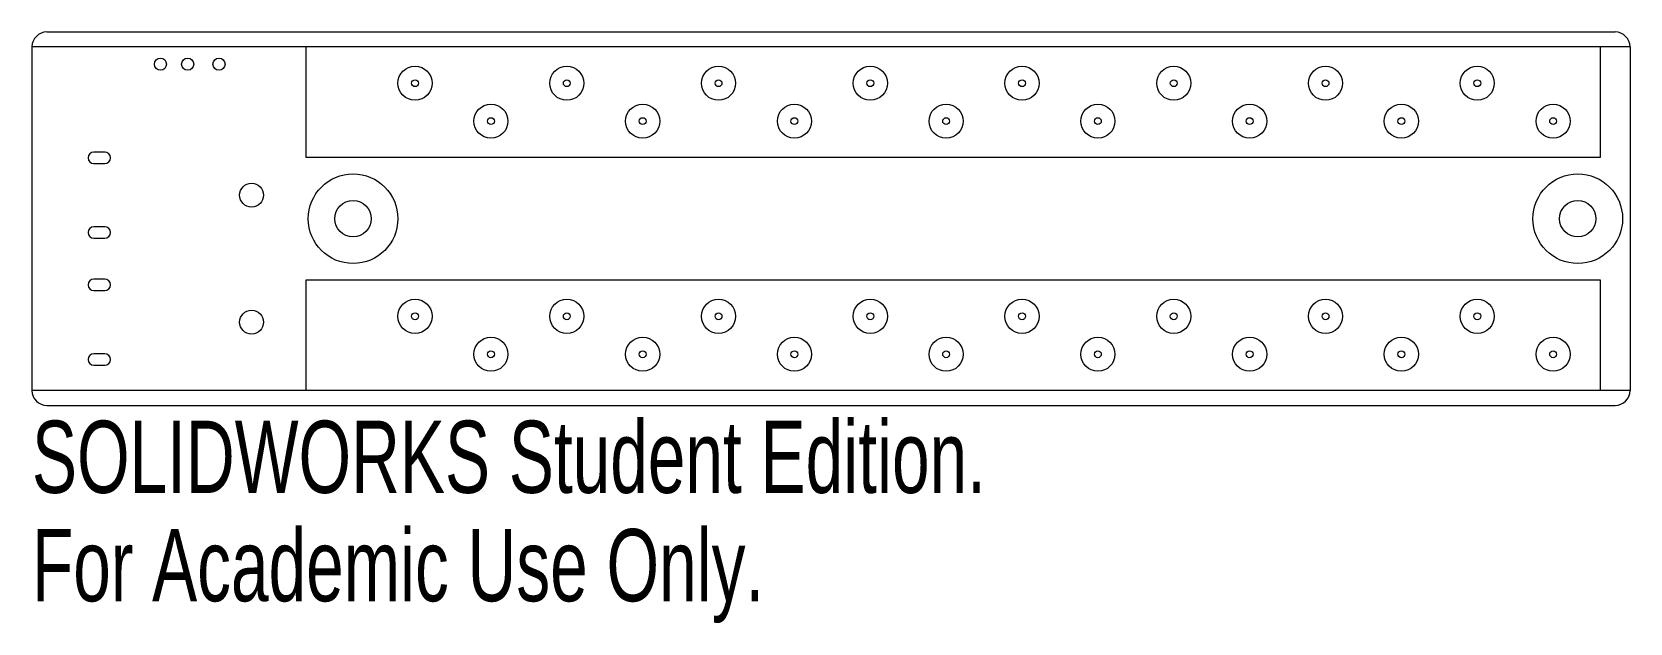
# Model space of a CAD drawing. Header units: millimetres. Extents: x -54 to 54, y -27 to 12.
import ezdxf

# ---------------------------------------------------------------- set-up
doc = ezdxf.new("R2010")
doc.units = ezdxf.units.MM
doc.styles.add('SLDTEXTSTYLE0', font='TXT', dxfattribs={"width": 0.7})

msp = doc.modelspace()

# ---------------------------------------------------------------- linework, layer by layer
at = {"color": 7, "linetype": 'Continuous', "lineweight": 15}
for p, q in [((-52.5, 12.5), (52.5, 12.5)), ((-53.5, 11.5), (-53.5, -11.5)), ((53.5, 11.5), (-53.5, 11.5)), ((-35.15, 4.1), (-35.15, 11.5)), ((51.5, 11.5), (51.5, 4.1)), ((53.5, 11.5), (53.5, -11.5)), ((-48.625, 4.456), (-49.363, 4.456)), ((-49.363, 3.694), (-48.625, 3.694)), ((51.5, 4.1), (-35.15, 4.1)), ((-48.625, -0.544), (-49.363, -0.544)), ((-49.363, -1.306), (-48.625, -1.306)), ((-48.625, -4.044), (-49.363, -4.044)), ((-35.15, -11.5), (-35.15, -4.1)), ((-35.15, -4.1), (51.5, -4.1)), ((51.5, -4.1), (51.5, -11.5)), ((-49.363, -4.806), (-48.625, -4.806)), ((-48.625, -9.044), (-49.363, -9.044)), ((-49.363, -9.806), (-48.625, -9.806)), ((53.5, -11.5), (-53.5, -11.5)), ((-52.5, -12.5), (52.5, -12.5))]:
    msp.add_line(p, q, dxfattribs=at)
for centre, radius in [((-44.9, 10.35), 0.406), ((-43.075, 10.35), 0.406), ((-40.975, 10.35), 0.406), ((-27.85, 9.07), 1.143), ((-17.69, 9.07), 1.143), ((-7.53, 9.07), 1.143), ((2.63, 9.07), 1.143), ((12.79, 9.07), 1.143), ((22.95, 9.07), 1.143), ((33.11, 9.07), 1.143), ((43.27, 9.07), 1.143), ((-27.85, 9.07), 0.23), ((-17.69, 9.07), 0.23), ((-7.53, 9.07), 0.23), ((2.63, 9.07), 0.23), ((12.79, 9.07), 0.23), ((22.95, 9.07), 0.23), ((33.11, 9.07), 0.23), ((43.27, 9.07), 0.23), ((-22.77, 6.53), 1.143), ((-12.61, 6.53), 1.143), ((-2.45, 6.53), 1.143), ((7.71, 6.53), 1.143), ((17.87, 6.53), 1.143), ((28.03, 6.53), 1.143), ((38.19, 6.53), 1.143), ((48.35, 6.53), 1.143), ((-22.77, 6.53), 0.23), ((-12.61, 6.53), 0.23), ((-2.45, 6.53), 0.23), ((7.71, 6.53), 0.23), ((17.87, 6.53), 0.23), ((28.03, 6.53), 0.23), ((38.19, 6.53), 0.23), ((48.35, 6.53), 0.23), ((-38.794, 1.575), 0.8), ((-32, 0), 3), ((50, 0), 3), ((-32, 0), 1.219), ((50, 0), 1.219), ((-38.794, -6.925), 0.8), ((-27.85, -6.53), 1.143), ((-27.85, -6.53), 0.23), ((-17.69, -6.53), 1.143), ((-17.69, -6.53), 0.23), ((-7.53, -6.53), 1.143), ((-7.53, -6.53), 0.23), ((2.63, -6.53), 1.143), ((2.63, -6.53), 0.23), ((12.79, -6.53), 1.143), ((12.79, -6.53), 0.23), ((22.95, -6.53), 1.143), ((22.95, -6.53), 0.23), ((33.11, -6.53), 1.143), ((33.11, -6.53), 0.23), ((43.27, -6.53), 1.143), ((43.27, -6.53), 0.23), ((-22.77, -9.07), 1.143), ((-12.61, -9.07), 1.143), ((-2.45, -9.07), 1.143), ((7.71, -9.07), 1.143), ((17.87, -9.07), 1.143), ((28.03, -9.07), 1.143), ((38.19, -9.07), 1.143), ((48.35, -9.07), 1.143), ((-22.77, -9.07), 0.23), ((-12.61, -9.07), 0.23), ((-2.45, -9.07), 0.23), ((7.71, -9.07), 0.23), ((17.87, -9.07), 0.23), ((28.03, -9.07), 0.23), ((38.19, -9.07), 0.23), ((48.35, -9.07), 0.23)]:
    msp.add_circle(centre, radius, dxfattribs=at)
for centre, radius, start, end in [((-52.5, 11.5), 1, 90, 180), ((52.5, 11.5), 1, 0, 90), ((-49.363, 4.075), 0.381, 90, 270), ((-48.625, 4.075), 0.381, 270, 90), ((-49.363, -0.925), 0.381, 90, 270), ((-48.625, -0.925), 0.381, 270, 90), ((-49.363, -4.425), 0.381, 90, 270), ((-48.625, -4.425), 0.381, 270, 90), ((-49.363, -9.425), 0.381, 90, 270), ((-48.625, -9.425), 0.381, 270, 90), ((-52.5, -11.5), 1, 180, 270), ((52.5, -11.5), 1, 270, 0)]:
    msp.add_arc(centre, radius, start, end, dxfattribs=at)

# ---------------------------------------------------------------- texts
at = {"color": 7, "linetype": 'Continuous', "char_height": 4.83362, "attachment_point": 1, "style": 'SLDTEXTSTYLE0'}
for s, insert in [('SOLIDWORKS Student Edition.', (-53.5, -13.52)), ('For Academic Use Only.', (-53.5, -20.77))]:
    msp.add_mtext(s, dxfattribs=dict(at, insert=insert))

doc.saveas('drawing.dxf')
